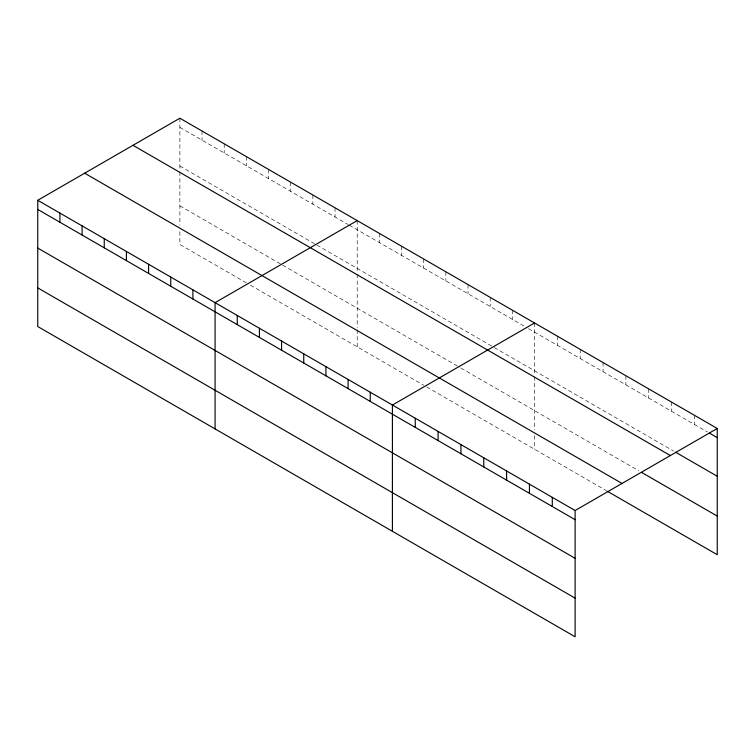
<?xml version="1.0" encoding="UTF-8"?>
<svg xmlns="http://www.w3.org/2000/svg" width="755" height="755" viewBox="0 0 755 755"><rect width="100%" height="100%" fill="white"/><g stroke="black" fill="none" stroke-linecap="round" stroke-linejoin="round"><path stroke-width="0.57" stroke-dasharray="3.77 2.83" d="M179.879 127.378L348.14 224.528M349.15 225.103L524.47 326.32M528.5 328.651L707.322 431.898M179.879 166.024L315.901 244.554M316.911 245.13L493.232 346.932M494.242 347.517L673.564 451.046M179.879 205.832L281.643 264.59M282.653 265.165L459.984 367.553M460.994 368.129L638.805 470.79M246.375 282.87L179.879 244.478L179.879 230.832M250.415 285.192L423.715 385.248M426.735 386.994L606.038 490.514M694.411 415.278L694.411 424.442M671.572 402.094L671.572 411.258M648.734 388.91L648.734 398.074M625.895 375.726L625.895 384.88M603.056 362.542L603.056 371.696M580.217 349.357L580.217 358.512M557.379 336.173L557.379 345.328M534.54 322.98L534.54 375.471M534.54 376.641L534.54 429.916M534.54 435.597L534.54 449.234M512.381 310.182L512.381 319.346M490.212 297.385L490.212 306.549M468.043 284.588L468.043 293.752M445.875 271.791L445.875 280.954M423.715 258.993L423.715 268.157M401.547 246.196L401.547 255.36M379.378 233.399L379.378 242.553M357.209 220.602L357.209 273.084M357.209 274.254L357.209 327.538M357.209 329.812L357.209 346.856M335.05 207.804L335.05 216.959M312.881 195.007L312.881 204.161M290.713 182.21L290.713 191.364M268.544 169.413L268.544 178.567M246.375 156.615L246.375 165.77M224.216 143.818L224.216 152.972M202.047 131.021L202.047 140.175M179.879 118.224L179.879 170.706M179.879 171.876L179.879 225.15"/><path stroke-width="1.13" d="M37.75 200.283L575.121 510.522L575.121 636.776L37.75 326.528L37.75 200.283L179.879 118.224L717.25 428.472L717.25 554.717L607.029 491.09M357.209 220.602L215.081 302.661L215.081 428.916M534.54 322.98L392.411 405.039L392.411 531.293M575.121 510.522L717.25 428.472M709.304 433.04L717.25 437.626M675.546 452.188L717.25 476.263M132.974 145.3L670.346 455.548M641.788 472.507L717.25 516.08M84.654 173.197L622.026 483.445M37.75 209.437L575.121 519.685M37.75 248.074L575.121 558.322M37.75 287.891L575.121 598.139M552.283 497.337L552.283 506.501M529.444 484.153L529.444 493.317M506.605 470.969L506.605 480.123M483.766 457.785L483.766 466.939M460.927 444.601L460.927 453.755M438.089 431.416L438.089 440.571M415.25 418.232L415.25 427.387M370.252 392.241L370.252 401.405M348.083 379.444L348.083 388.608M325.915 366.647L325.915 375.811M303.746 353.85L303.746 363.013M281.577 341.052L281.577 350.207M259.418 328.255L259.418 337.409M237.249 315.458L237.249 324.612M192.912 289.863L192.912 299.018M170.753 277.066L170.753 286.22M148.584 264.269L148.584 273.423M126.415 251.472L126.415 260.626M104.247 238.674L104.247 247.829M82.087 225.877L82.087 235.031M59.919 213.08L59.919 222.234"/></g></svg>
